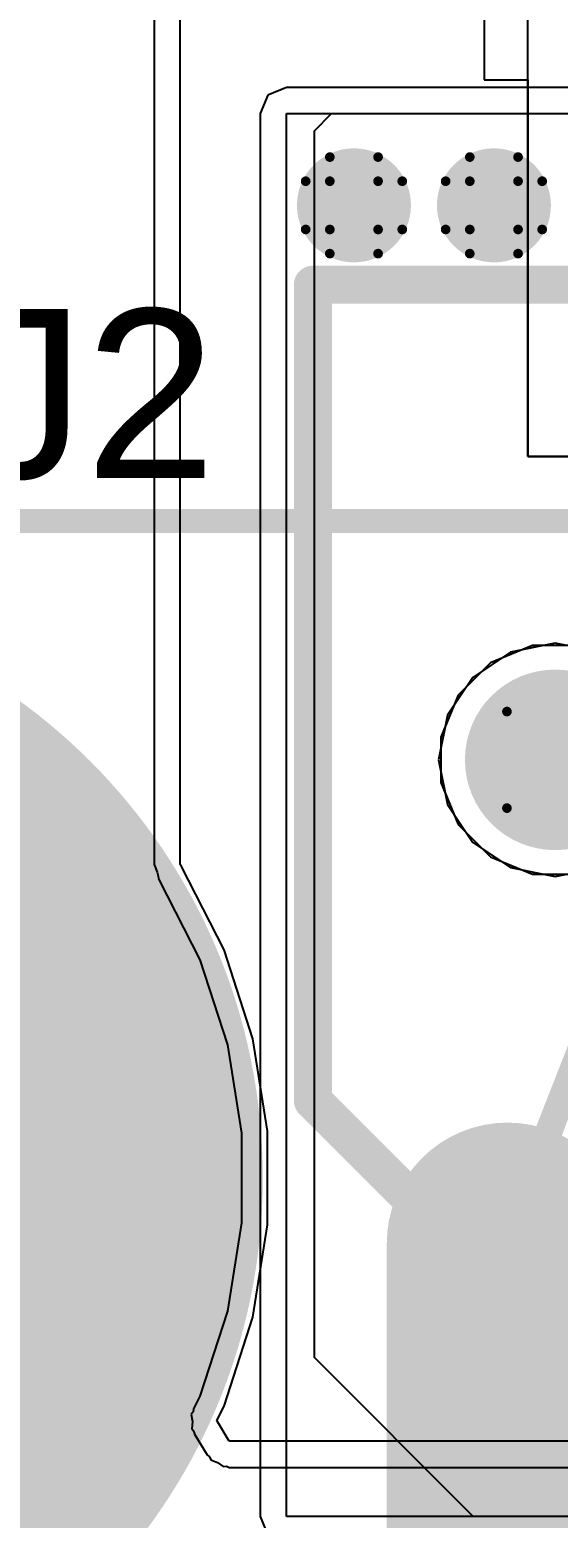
# Model space of a CAD drawing. Header units: inches. Extents: x -25 to 271, y -41 to 15.
# Drawn here: x 1.88 to 4.66, y -32.79 to -24.96 of the extents above; entities that cross this region are included whole.
import ezdxf

# ---------------------------------------------------------------- set-up
doc = ezdxf.new("R2010")
doc.units = ezdxf.units.IN
for name, color, linetype in [('Bottom Layer', 5, 'Continuous'), ('Bottom Overlay', 54, 'Continuous'), ('Bottom Solder', 6, 'Continuous'), ('Drill Drawing', 1, 'Continuous'), ('Multi-Layer', 9, 'Continuous'), ('Pad Holes', 156, 'Continuous'), ('Top Layer', 1, 'Continuous'), ('Top Overlay', 2, 'Continuous'), ('Top Solder', 216, 'Continuous'), ('Via Holes', 16, 'Continuous')]:
    doc.layers.add(name, color=color, linetype=linetype)
doc.styles.add('Arial', font='', dxfattribs={"height": 0.2})
doc.styles.get('Arial').set_extended_font_data('Arial')

# ---------------------------------------------------------------- blocks, each defined once
blk = doc.blocks.new('SPACER_6')
at = {"layer": 'Bottom Layer'}
h = blk.add_hatch(color=5, dxfattribs=at)
edge = h.paths.add_edge_path()
edge.add_arc((0, 0), 3, 0, 360)
at = {"layer": 'Bottom Solder'}
h = blk.add_hatch(color=6, dxfattribs=at)
edge = h.paths.add_edge_path()
edge.add_arc((0, 0), 3.1016, 0, 360)
at = {"layer": 'Multi-Layer'}
h = blk.add_hatch(color=9, dxfattribs=at)
edge = h.paths.add_edge_path()
edge.add_arc((0, 0), 3, 0, 360)
at = {"layer": 'Pad Holes'}
h = blk.add_hatch(color=7, dxfattribs=at)
edge = h.paths.add_edge_path()
edge.add_arc((0, 0), 1.85, 0, 360)
at = {"layer": 'Top Layer'}
h = blk.add_hatch(color=1, dxfattribs=at)
edge = h.paths.add_edge_path()
edge.add_arc((0, 0), 3, 0, 360)
at = {"layer": 'Top Solder'}
h = blk.add_hatch(color=216, dxfattribs=at)
edge = h.paths.add_edge_path()
edge.add_arc((0, 0), 3.1016, 0, 360)
blk = doc.blocks.new('BL_R8812AF1_B_14')
at = {"layer": 'Bottom Overlay'}
blk.add_lwpolyline([(13.5, 8.9, 0.127, 0.127, 0), (-13.5, 8.9, 0.127, 0.127, 0)], format="xyseb", dxfattribs=at)
blk = doc.blocks.new('ADM6_30_01_5_L_4_2_A_TR_66')
at = {"layer": 'Bottom Solder'}
h = blk.add_hatch(color=6, dxfattribs=at)
edge = h.paths.add_edge_path()
edge.add_arc((10.61, 0), 0.1016, 0, 360)
at = {"layer": 'Pad Holes'}
h = blk.add_hatch(color=7, dxfattribs=at)
edge = h.paths.add_edge_path()
edge.add_arc((10.61, 0), 0.475, 0, 360)
at = {"layer": 'Top Solder'}
h = blk.add_hatch(color=216, dxfattribs=at)
edge = h.paths.add_edge_path()
edge.add_arc((10.61, 0), 0.1016, 0, 360)
at = {"layer": 'Top Overlay'}
for points in [[(11.178, 2.5, 0.2, 0.2, 0), (-11.178, 2.5, 0.2, 0.2, 0)], [(11.885, 1.793, 0.2, 0.2, 0), (11.178, 2.5, 0.2, 0.2, 0)], [(11.885, 1.793, 0.2, 0.2, 0), (11.885, -2.5, 0.2, 0.2, 0)], [(11.885, -2.5, 0.2, 0.2, 0), (-11.885, -2.5, 0.2, 0.2, 0)]]:
    blk.add_lwpolyline(points, format="xyseb", dxfattribs=at)
for points in [[(11.128, 2.5, 0.1, 0.1, 1), (11.228, 2.5, 0.1, 0.1, 1)], [(11.128, 2.5, 0.1, 0.1, 1), (11.228, 2.5, 0.1, 0.1, 1)], [(11.835, 1.793, 0.1, 0.1, 1), (11.935, 1.793, 0.1, 0.1, 1)], [(11.835, 1.793, 0.1, 0.1, 1), (11.935, 1.793, 0.1, 0.1, 1)], [(11.835, -2.5, 0.1, 0.1, 1), (11.935, -2.5, 0.1, 0.1, 1)], [(11.835, -2.5, 0.1, 0.1, 1), (11.935, -2.5, 0.1, 0.1, 1)]]:
    blk.add_lwpolyline(points, format="xyseb", close=True, dxfattribs=at)
at = {"layer": 'Top Overlay', "style": 'Arial'}
blk.add_text('A1', height=1.143, rotation=180, dxfattribs=at).set_placement((10.7427, 2.0046))

msp = doc.modelspace()

# ---------------------------------------------------------------- hatches: boundary and pattern name
at = {"layer": 'Bottom Layer'}
h = msp.add_hatch(color=5, dxfattribs=at)
edge = h.paths.add_edge_path()
edge.add_arc((3.5814, -25.8826), 0.3, 0, 360)
h = msp.add_hatch(color=5, dxfattribs=at)
edge = h.paths.add_edge_path()
edge.add_arc((4.318, -25.8826), 0.3, 0, 360)
at = {"layer": 'Top Layer'}
h = msp.add_hatch(color=1, dxfattribs=at)
edge = h.paths.add_edge_path()
edge.add_arc((3.5814, -25.8826), 0.3, 0, 360)
h = msp.add_hatch(color=1, dxfattribs=at)
edge = h.paths.add_edge_path()
edge.add_arc((4.318, -25.8826), 0.3, 0, 360)
at = {"layer": 'Via Holes'}
h = msp.add_hatch(color=7, dxfattribs=at)
edge = h.paths.add_edge_path()
edge.add_arc((3.5814, -25.8826), 0.15, 0, 360)
h = msp.add_hatch(color=7, dxfattribs=at)
edge = h.paths.add_edge_path()
edge.add_arc((4.318, -25.8826), 0.15, 0, 360)

# ---------------------------------------------------------------- linework, layer by layer
at = {"layer": 'Bottom Layer'}
for p, q in [((4.4958, -27.2034), (4.4958, -9.9822)), ((2.5295, -17.1958), (2.5295, -29.3508)), ((2.667, -29.3508), (2.667, -17.1958)), ((4.2672, -17.1958), (4.2672, -25.2222)), ((4.2672, -25.2222), (4.4958, -25.2222)), ((4.4958, -25.2222), (4.4958, -27.2034)), ((6.985, -27.2034), (4.4958, -27.2034)), ((4.4958, -27.2034), (6.858, -27.2034)), ((4.5207, -28.198), (4.2994, -28.2897)), ((4.7602, -28.198), (4.5207, -28.198)), ((4.2994, -28.2897), (4.1301, -28.459)), ((4.1301, -28.459), (4.0384, -28.6803)), ((4.0384, -28.6803), (4.0384, -28.9198)), ((4.0384, -28.9198), (4.1301, -29.141)), ((4.1301, -29.141), (4.2994, -29.3104)), ((2.5295, -29.3508), (2.5458, -29.3902)), ((2.6744, -29.3611), (2.667, -29.3508)), ((2.8979, -29.7996), (2.6744, -29.3611)), ((4.2994, -29.3104), (4.5207, -29.402)), ((2.5458, -29.3902), (2.5511, -29.4119)), ((2.5511, -29.4119), (2.552, -29.4235)), ((2.552, -29.4235), (2.5555, -29.4304)), ((2.5555, -29.4304), (2.5558, -29.4316)), ((2.5558, -29.4316), (2.5569, -29.4331)), ((2.5569, -29.4331), (2.7705, -29.8524)), ((4.5207, -29.402), (4.7602, -29.402)), ((3.05, -30.2678), (2.8979, -29.7996)), ((2.7705, -29.8524), (2.9159, -30.2999)), ((2.9159, -30.2999), (2.9895, -30.7647)), ((3.127, -30.7539), (3.05, -30.2678)), ((2.9895, -30.7647), (2.9895, -31.2353)), ((3.127, -31.2461), (3.127, -30.7539)), ((2.9895, -31.2353), (2.9159, -31.7001)), ((3.05, -31.7322), (3.127, -31.2461)), ((2.9159, -31.7001), (2.7705, -32.1476)), ((2.8979, -32.2003), (3.05, -31.7322)), ((2.7705, -32.1476), (2.7365, -32.2143)), ((2.7352, -32.231), (2.7253, -32.2446)), ((2.7253, -32.2446), (2.7312, -32.2817)), ((2.7365, -32.2143), (2.7352, -32.231)), ((2.859, -32.2767), (2.8979, -32.2003)), ((2.7312, -32.2817), (2.7283, -32.3192)), ((2.7283, -32.3192), (2.7392, -32.332)), ((2.7392, -32.332), (2.7418, -32.3485)), ((2.9254, -32.385), (2.859, -32.2767)), ((2.7418, -32.3485), (2.8081, -32.4568)), ((6.858, -32.385), (2.9254, -32.385)), ((2.8081, -32.4568), (2.8217, -32.4667)), ((2.8217, -32.4667), (2.8282, -32.4822)), ((2.8282, -32.4822), (2.8629, -32.4966)), ((2.8629, -32.4966), (2.8933, -32.5187)), ((2.8933, -32.5187), (2.9098, -32.516)), ((2.9098, -32.516), (2.9254, -32.5225)), ((2.9254, -32.5225), (6.858, -32.5225))]:
    msp.add_line(p, q, dxfattribs=at)
at = {"layer": 'Drill Drawing'}
for points in [[(3.4544, -25.7556, 0.0508, 0.0508, 0), (3.4544, -25.6286, 0.0508, 0.0508, 0)], [(3.4544, -25.6286, 0.0508, 0.0508, 0), (3.7084, -25.6286, 0.0508, 0.0508, 0)], [(3.7084, -25.7556, 0.0508, 0.0508, 0), (3.7084, -25.6286, 0.0508, 0.0508, 0)], [(4.191, -25.7556, 0.0508, 0.0508, 0), (4.191, -25.6286, 0.0508, 0.0508, 0)], [(4.191, -25.6286, 0.0508, 0.0508, 0), (4.445, -25.6286, 0.0508, 0.0508, 0)], [(4.445, -25.7556, 0.0508, 0.0508, 0), (4.445, -25.6286, 0.0508, 0.0508, 0)], [(3.3274, -26.0096, 0.0508, 0.0508, 0), (3.3274, -25.7556, 0.0508, 0.0508, 0)], [(3.3274, -25.7556, 0.0508, 0.0508, 0), (3.4544, -25.7556, 0.0508, 0.0508, 0)], [(3.7084, -25.7556, 0.0508, 0.0508, 0), (3.8354, -25.7556, 0.0508, 0.0508, 0)], [(3.8354, -26.0096, 0.0508, 0.0508, 0), (3.8354, -25.7556, 0.0508, 0.0508, 0)], [(4.064, -26.0096, 0.0508, 0.0508, 0), (4.064, -25.7556, 0.0508, 0.0508, 0)], [(4.064, -25.7556, 0.0508, 0.0508, 0), (4.191, -25.7556, 0.0508, 0.0508, 0)], [(4.445, -25.7556, 0.0508, 0.0508, 0), (4.572, -25.7556, 0.0508, 0.0508, 0)], [(4.572, -26.0096, 0.0508, 0.0508, 0), (4.572, -25.7556, 0.0508, 0.0508, 0)], [(3.3274, -26.0096, 0.0508, 0.0508, 0), (3.4544, -26.0096, 0.0508, 0.0508, 0)], [(3.4544, -26.1366, 0.0508, 0.0508, 0), (3.4544, -26.0096, 0.0508, 0.0508, 0)], [(3.7084, -26.0096, 0.0508, 0.0508, 0), (3.8354, -26.0096, 0.0508, 0.0508, 0)], [(3.7084, -26.1366, 0.0508, 0.0508, 0), (3.7084, -26.0096, 0.0508, 0.0508, 0)], [(4.064, -26.0096, 0.0508, 0.0508, 0), (4.191, -26.0096, 0.0508, 0.0508, 0)], [(4.191, -26.1366, 0.0508, 0.0508, 0), (4.191, -26.0096, 0.0508, 0.0508, 0)], [(4.445, -26.0096, 0.0508, 0.0508, 0), (4.572, -26.0096, 0.0508, 0.0508, 0)], [(4.445, -26.1366, 0.0508, 0.0508, 0), (4.445, -26.0096, 0.0508, 0.0508, 0)], [(3.4544, -26.1366, 0.0508, 0.0508, 0), (3.7084, -26.1366, 0.0508, 0.0508, 0)], [(4.191, -26.1366, 0.0508, 0.0508, 0), (4.445, -26.1366, 0.0508, 0.0508, 0)], [(4.3864, -28.546, 0.0508, 0.0508, 0), (4.8944, -28.546, 0.0508, 0.0508, 0)], [(4.3864, -29.054, 0.0508, 0.0508, 0), (4.3864, -28.546, 0.0508, 0.0508, 0)], [(4.3864, -29.054, 0.0508, 0.0508, 0), (4.8944, -29.054, 0.0508, 0.0508, 0)]]:
    msp.add_lwpolyline(points, format="xyseb", dxfattribs=at)
for points in [[(3.4417, -25.6286, 0.0254, 0.0254, 1), (3.4671, -25.6286, 0.0254, 0.0254, 1)], [(3.4417, -25.6286, 0.0254, 0.0254, 1), (3.4671, -25.6286, 0.0254, 0.0254, 1)], [(3.6957, -25.6286, 0.0254, 0.0254, 1), (3.7211, -25.6286, 0.0254, 0.0254, 1)], [(3.6957, -25.6286, 0.0254, 0.0254, 1), (3.7211, -25.6286, 0.0254, 0.0254, 1)], [(4.1783, -25.6286, 0.0254, 0.0254, 1), (4.2037, -25.6286, 0.0254, 0.0254, 1)], [(4.1783, -25.6286, 0.0254, 0.0254, 1), (4.2037, -25.6286, 0.0254, 0.0254, 1)], [(4.4323, -25.6286, 0.0254, 0.0254, 1), (4.4577, -25.6286, 0.0254, 0.0254, 1)], [(4.4323, -25.6286, 0.0254, 0.0254, 1), (4.4577, -25.6286, 0.0254, 0.0254, 1)], [(3.3147, -25.7556, 0.0254, 0.0254, 1), (3.3401, -25.7556, 0.0254, 0.0254, 1)], [(3.3147, -25.7556, 0.0254, 0.0254, 1), (3.3401, -25.7556, 0.0254, 0.0254, 1)], [(3.4417, -25.7556, 0.0254, 0.0254, 1), (3.4671, -25.7556, 0.0254, 0.0254, 1)], [(3.4417, -25.7556, 0.0254, 0.0254, 1), (3.4671, -25.7556, 0.0254, 0.0254, 1)], [(3.6957, -25.7556, 0.0254, 0.0254, 1), (3.7211, -25.7556, 0.0254, 0.0254, 1)], [(3.6957, -25.7556, 0.0254, 0.0254, 1), (3.7211, -25.7556, 0.0254, 0.0254, 1)], [(3.8227, -25.7556, 0.0254, 0.0254, 1), (3.8481, -25.7556, 0.0254, 0.0254, 1)], [(3.8227, -25.7556, 0.0254, 0.0254, 1), (3.8481, -25.7556, 0.0254, 0.0254, 1)], [(4.0513, -25.7556, 0.0254, 0.0254, 1), (4.0767, -25.7556, 0.0254, 0.0254, 1)], [(4.0513, -25.7556, 0.0254, 0.0254, 1), (4.0767, -25.7556, 0.0254, 0.0254, 1)], [(4.1783, -25.7556, 0.0254, 0.0254, 1), (4.2037, -25.7556, 0.0254, 0.0254, 1)], [(4.1783, -25.7556, 0.0254, 0.0254, 1), (4.2037, -25.7556, 0.0254, 0.0254, 1)], [(4.4323, -25.7556, 0.0254, 0.0254, 1), (4.4577, -25.7556, 0.0254, 0.0254, 1)], [(4.4323, -25.7556, 0.0254, 0.0254, 1), (4.4577, -25.7556, 0.0254, 0.0254, 1)], [(4.5593, -25.7556, 0.0254, 0.0254, 1), (4.5847, -25.7556, 0.0254, 0.0254, 1)], [(4.5593, -25.7556, 0.0254, 0.0254, 1), (4.5847, -25.7556, 0.0254, 0.0254, 1)], [(3.3147, -26.0096, 0.0254, 0.0254, 1), (3.3401, -26.0096, 0.0254, 0.0254, 1)], [(3.3147, -26.0096, 0.0254, 0.0254, 1), (3.3401, -26.0096, 0.0254, 0.0254, 1)], [(3.4417, -26.0096, 0.0254, 0.0254, 1), (3.4671, -26.0096, 0.0254, 0.0254, 1)], [(3.4417, -26.0096, 0.0254, 0.0254, 1), (3.4671, -26.0096, 0.0254, 0.0254, 1)], [(3.6957, -26.0096, 0.0254, 0.0254, 1), (3.7211, -26.0096, 0.0254, 0.0254, 1)], [(3.6957, -26.0096, 0.0254, 0.0254, 1), (3.7211, -26.0096, 0.0254, 0.0254, 1)], [(3.8227, -26.0096, 0.0254, 0.0254, 1), (3.8481, -26.0096, 0.0254, 0.0254, 1)], [(3.8227, -26.0096, 0.0254, 0.0254, 1), (3.8481, -26.0096, 0.0254, 0.0254, 1)], [(4.0513, -26.0096, 0.0254, 0.0254, 1), (4.0767, -26.0096, 0.0254, 0.0254, 1)], [(4.0513, -26.0096, 0.0254, 0.0254, 1), (4.0767, -26.0096, 0.0254, 0.0254, 1)], [(4.1783, -26.0096, 0.0254, 0.0254, 1), (4.2037, -26.0096, 0.0254, 0.0254, 1)], [(4.1783, -26.0096, 0.0254, 0.0254, 1), (4.2037, -26.0096, 0.0254, 0.0254, 1)], [(4.4323, -26.0096, 0.0254, 0.0254, 1), (4.4577, -26.0096, 0.0254, 0.0254, 1)], [(4.4323, -26.0096, 0.0254, 0.0254, 1), (4.4577, -26.0096, 0.0254, 0.0254, 1)], [(4.5593, -26.0096, 0.0254, 0.0254, 1), (4.5847, -26.0096, 0.0254, 0.0254, 1)], [(4.5593, -26.0096, 0.0254, 0.0254, 1), (4.5847, -26.0096, 0.0254, 0.0254, 1)], [(3.4417, -26.1366, 0.0254, 0.0254, 1), (3.4671, -26.1366, 0.0254, 0.0254, 1)], [(3.4417, -26.1366, 0.0254, 0.0254, 1), (3.4671, -26.1366, 0.0254, 0.0254, 1)], [(3.6957, -26.1366, 0.0254, 0.0254, 1), (3.7211, -26.1366, 0.0254, 0.0254, 1)], [(3.6957, -26.1366, 0.0254, 0.0254, 1), (3.7211, -26.1366, 0.0254, 0.0254, 1)], [(4.1783, -26.1366, 0.0254, 0.0254, 1), (4.2037, -26.1366, 0.0254, 0.0254, 1)], [(4.1783, -26.1366, 0.0254, 0.0254, 1), (4.2037, -26.1366, 0.0254, 0.0254, 1)], [(4.4323, -26.1366, 0.0254, 0.0254, 1), (4.4577, -26.1366, 0.0254, 0.0254, 1)], [(4.4323, -26.1366, 0.0254, 0.0254, 1), (4.4577, -26.1366, 0.0254, 0.0254, 1)], [(4.3737, -28.546, 0.0254, 0.0254, 1), (4.3991, -28.546, 0.0254, 0.0254, 1)], [(4.3737, -28.546, 0.0254, 0.0254, 1), (4.3991, -28.546, 0.0254, 0.0254, 1)], [(4.3737, -29.054, 0.0254, 0.0254, 1), (4.3991, -29.054, 0.0254, 0.0254, 1)], [(4.3737, -29.054, 0.0254, 0.0254, 1), (4.3991, -29.054, 0.0254, 0.0254, 1)]]:
    msp.add_lwpolyline(points, format="xyseb", close=True, dxfattribs=at)
at = {"layer": 'Top Layer'}
for p, q in [((3.2258, -25.262), (3.1286, -25.3023)), ((3.4636, -25.262), (3.2258, -25.262)), ((7.1832, -25.262), (3.4636, -25.262)), ((3.4636, -25.262), (3.4636, -25.262)), ((3.4636, -25.262), (3.4636, -25.262)), ((3.1286, -25.3023), (3.0883, -25.3995)), ((3.0883, -25.3995), (3.0883, -32.7815)), ((3.2258, -32.7815), (3.2258, -25.3995)), ((3.2258, -25.3995), (7.1832, -25.3995)), ((3.3732, -25.4899), (3.4636, -25.3995)), ((3.4636, -25.3995), (7.1559, -25.3995)), ((3.3732, -31.9451), (3.3732, -25.4899)), ((4.6404, -28.1863), (4.4055, -28.233)), ((4.6404, -28.1863), (4.4055, -28.233)), ((4.8753, -28.233), (4.6404, -28.1863)), ((4.8753, -28.233), (4.6404, -28.1863)), ((4.4055, -28.233), (4.2064, -28.366)), ((4.4055, -28.233), (4.2064, -28.366)), ((4.2064, -28.366), (4.0733, -28.5652)), ((4.2064, -28.366), (4.0733, -28.5652)), ((4.0733, -28.5652), (4.0266, -28.8)), ((4.0733, -28.5652), (4.0266, -28.8)), ((4.0266, -28.8), (4.0733, -29.0349)), ((4.0266, -28.8), (4.0733, -29.0349)), ((4.0733, -29.0349), (4.2064, -29.2341)), ((4.0733, -29.0349), (4.2064, -29.2341)), ((4.2064, -29.2341), (4.4055, -29.3671)), ((4.2064, -29.2341), (4.4055, -29.3671)), ((4.4055, -29.3671), (4.6404, -29.4138)), ((4.4055, -29.3671), (4.6404, -29.4138)), ((4.6404, -29.4138), (4.8753, -29.3671)), ((4.6404, -29.4138), (4.8753, -29.3671)), ((4.2096, -32.7815), (3.3732, -31.9451)), ((3.0883, -32.7815), (3.1286, -32.8787)), ((7.1832, -32.7815), (3.2258, -32.7815)), ((6.8548, -32.7815), (4.2096, -32.7815))]:
    msp.add_line(p, q, dxfattribs=at)
msp.add_lwpolyline([(4.3891, -34.2189, 1.27, 1.27, 0), (4.3891, -31.3436, 1.27, 1.27, 0)], format="xyseb", dxfattribs=at)
msp.add_lwpolyline([(4.0716, -31.3436, 0.635, 0.635, 1), (4.7066, -31.3436, 0.635, 0.635, 1)], format="xyseb", close=True, dxfattribs=at)

# ---------------------------------------------------------------- block references
at = {"rotation": 180}
for name, p in [('BL_R8812AF1_B_14', (12.7596, -18.6436)), ('ADM6_30_01_5_L_4_2_A_TR_66', (15.2504, -28.8))]:
    msp.add_blockref(name, p, dxfattribs=at)
msp.add_blockref('SPACER_6', (0, -31))

# ---------------------------------------------------------------- texts
at = {"layer": 'Top Overlay', "style": 'Arial'}
msp.add_text('J2', height=0.889, dxfattribs=at).set_placement((1.5454, -27.3176))

doc.saveas('drawing.dxf')
